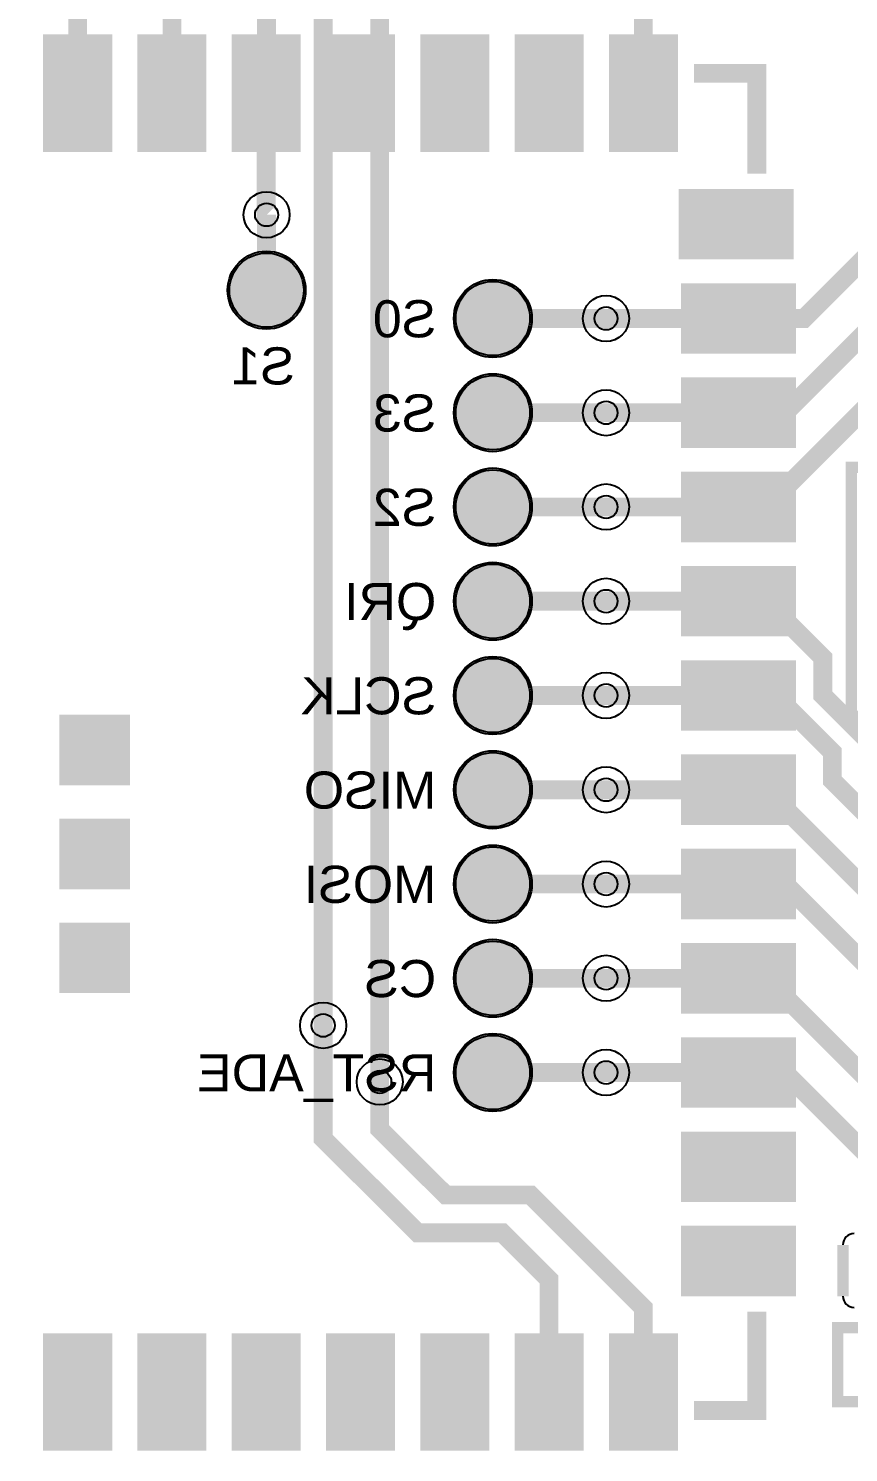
# Model space of a CAD drawing. Header units: millimetres. Extents: x -0.5 to 50.1, y -88.1 to 1.1.
# Drawn here: x 17.11 to 28.16, y -70.53 to -51.34 of the extents above; entities that cross this region are included whole.
import ezdxf

# ---------------------------------------------------------------- set-up
doc = ezdxf.new("R2010")
doc.units = ezdxf.units.MM
for name, color, linetype, true_color in [('BottomLayer', 7, 'Continuous', 0x0000ff), ('BottomPasteMaskLayer', 7, 'Continuous', 0x800000), ('BottomSilkLayer', 7, 'Continuous', 0x66cc33), ('BottomSolderMaskLayer', 7, 'Continuous', 0xaa00ff), ('Hole', 7, 'Continuous', 0x222222), ('Multi-Layer', 7, 'Continuous', 0xc0c0c0), ('TopLayer', 7, 'Continuous', 0xff0000), ('TopPasteMaskLayer', 7, 'Continuous', 0x808080), ('TopSilkLayer', 7, 'Continuous', 0xffcc00), ('TopSolderMaskLayer', 7, 'Continuous', 0x800080)]:
    doc.layers.add(name, color=color, linetype=linetype, true_color=true_color)
doc.styles.get("Standard").update_dxf_attribs({"font": 'arial.ttf'})

msp = doc.modelspace()

# ---------------------------------------------------------------- hatches: boundary and pattern name
at = {"layer": 'BottomLayer'}
for points in [[(19.820040640081288, -54.86410972821943, 1), (20.820040640081288, -54.86410972821943, 1)], [(22.868046736093447, -55.24511049022101, 1), (23.868046736093447, -55.24511049022101, 1)], [(22.868046736093447, -56.515113030226075, 1), (23.868046736093447, -56.515113030226075, 1)], [(22.868046736093447, -57.78511557023114, 1), (23.868046736093447, -57.78511557023114, 1)], [(22.868046736093447, -59.05511811023621, 1), (23.868046736093447, -59.05511811023621, 1)], [(22.868046736093447, -60.325120650241274, 1), (23.868046736093447, -60.325120650241274, 1)], [(22.868046736093447, -61.59512319024634, 1), (23.868046736093447, -61.59512319024634, 1)], [(22.868046736093447, -62.86512573025152, 1), (23.868046736093447, -62.86512573025152, 1)], [(22.868046736093447, -64.13512827025659, 1), (23.868046736093447, -64.13512827025659, 1)], [(22.868046736093447, -64.13512827025659, 1), (23.868046736093447, -64.13512827025659, 1)], [(22.868046736093447, -65.40513081026165, 1), (23.868046736093447, -65.40513081026165, 1)]]:
    msp.add_hatch(color=256, dxfattribs=at).paths.add_polyline_path(points)
at = {"layer": 'BottomPasteMaskLayer'}
for points in [[(19.820040640081288, -54.86410972821943, 1), (20.820040640081288, -54.86410972821943, 1)], [(22.868046736093447, -55.24511049022101, 1), (23.868046736093447, -55.24511049022101, 1)], [(22.868046736093447, -56.515113030226075, 1), (23.868046736093447, -56.515113030226075, 1)], [(22.868046736093447, -57.78511557023114, 1), (23.868046736093447, -57.78511557023114, 1)], [(22.868046736093447, -59.05511811023621, 1), (23.868046736093447, -59.05511811023621, 1)], [(22.868046736093447, -60.325120650241274, 1), (23.868046736093447, -60.325120650241274, 1)], [(22.868046736093447, -61.59512319024634, 1), (23.868046736093447, -61.59512319024634, 1)], [(22.868046736093447, -62.86512573025152, 1), (23.868046736093447, -62.86512573025152, 1)], [(22.868046736093447, -64.13512827025659, 1), (23.868046736093447, -64.13512827025659, 1)], [(22.868046736093447, -64.13512827025659, 1), (23.868046736093447, -64.13512827025659, 1)], [(22.868046736093447, -65.40513081026165, 1), (23.868046736093447, -65.40513081026165, 1)]]:
    msp.add_hatch(color=256, dxfattribs=at).paths.add_polyline_path(points)
at = {"layer": 'BottomSolderMaskLayer'}
for points in [[(19.794640589281187, -54.86410972821943, 1), (20.84544069088139, -54.86410972821943, 1)], [(22.842646685293346, -55.24511049022101, 1), (23.89344678689355, -55.24511049022101, 1)], [(22.842646685293346, -56.515113030226075, 1), (23.89344678689355, -56.515113030226075, 1)], [(22.842646685293346, -57.78511557023114, 1), (23.89344678689355, -57.78511557023114, 1)], [(22.842646685293346, -59.05511811023621, 1), (23.89344678689355, -59.05511811023621, 1)], [(22.842646685293346, -60.325120650241274, 1), (23.89344678689355, -60.325120650241274, 1)], [(22.842646685293346, -61.59512319024634, 1), (23.89344678689355, -61.59512319024634, 1)], [(22.842646685293346, -62.86512573025152, 1), (23.89344678689355, -62.86512573025152, 1)], [(22.842646685293346, -64.13512827025659, 1), (23.89344678689355, -64.13512827025659, 1)], [(22.842646685293346, -64.13512827025659, 1), (23.89344678689355, -64.13512827025659, 1)], [(22.842646685293346, -65.40513081026165, 1), (23.89344678689355, -65.40513081026165, 1)]]:
    msp.add_hatch(color=256, dxfattribs=at).paths.add_polyline_path(points)
at = {"layer": 'TopLayer'}
for points in [[(18.225095250190407, -51.459969519939136), (18.225095250190407, -52.959994919989754), (17.3250698501397, -52.959994919989754), (17.3250698501397, -51.459969519939136)], [(19.495097790195587, -51.459969519939136), (19.495097790195587, -52.959994919989754), (18.59507239014488, -52.959994919989754), (18.59507239014488, -51.459969519939136)], [(20.765100330200767, -51.459969519939136), (20.765100330200767, -52.959994919989754), (19.865074930150058, -52.959994919989754), (19.865074930150058, -51.459969519939136)], [(22.03510287020572, -51.459969519939136), (22.03510287020572, -52.959994919989754), (21.13507747015501, -52.959994919989754), (21.13507747015501, -51.459969519939136)], [(23.3051054102109, -51.459969519939136), (23.3051054102109, -52.959994919989754), (22.40508001016019, -52.959994919989754), (22.40508001016019, -51.459969519939136)], [(24.575107950215852, -51.459969519939136), (24.575107950215852, -52.959994919989754), (23.675082550165143, -52.959994919989754), (23.675082550165143, -51.459969519939136)], [(25.845110490221032, -51.459969519939136), (25.845110490221032, -52.959994919989754), (24.945085090170323, -52.959994919989754), (24.945085090170323, -51.459969519939136)], [(27.395072390144833, -54.4249936499873), (25.895046990093988, -54.4249936499873), (25.895046990093988, -53.52496824993659), (27.395072390144833, -53.52496824993659)], [(27.425120650241297, -55.69499618999248), (25.92509525019068, -55.69499618999248), (25.92509525019068, -54.79497078994166), (27.425120650241297, -54.79497078994166)], [(27.425120650241297, -56.964998729997546), (25.92509525019068, -56.964998729997546), (25.92509525019068, -56.064973329946724), (27.425120650241297, -56.064973329946724)], [(27.425120650241297, -58.23500127000261), (25.92509525019068, -58.23500127000261), (25.92509525019068, -57.33497586995179), (27.425120650241297, -57.33497586995179)], [(27.425120650241297, -59.50500381000768), (25.92509525019068, -59.50500381000768), (25.92509525019068, -58.60497840995686), (27.425120650241297, -58.60497840995686)], [(27.425120650241297, -60.775006350012745), (25.92509525019068, -60.775006350012745), (25.92509525019068, -59.87498094996192), (27.425120650241297, -59.87498094996192)], [(18.455194310388606, -61.51013462026924), (17.555168910337898, -61.51013462026924), (17.555168910337898, -60.61005842011684), (18.455194310388606, -60.61005842011684)], [(27.425120650241297, -62.04500889001781), (25.92509525019068, -62.04500889001781), (25.92509525019068, -61.14498348996699), (27.425120650241297, -61.14498348996699)], [(18.455295910591758, -62.910109220218374), (17.55527051054105, -62.910109220218374), (17.55527051054105, -62.010083820167665), (18.455295910591758, -62.010083820167665)], [(27.425120650241297, -63.31501143002288), (25.92509525019068, -63.31501143002288), (25.92509525019068, -62.414986029972056), (27.425120650241297, -62.414986029972056)], [(18.455194310388606, -64.31008382016762), (17.555168910337898, -64.31008382016762), (17.555168910337898, -63.4100584201168), (18.455194310388606, -63.4100584201168)], [(27.425120650241297, -64.58501397002794), (25.92509525019068, -64.58501397002794), (25.92509525019068, -63.684988569977236), (27.425120650241297, -63.684988569977236)], [(27.425120650241297, -65.85501651003312), (25.92509525019068, -65.85501651003312), (25.92509525019068, -64.9549911099823), (27.425120650241297, -64.9549911099823)], [(27.425120650241297, -67.12501905003819), (25.92509525019068, -67.12501905003819), (25.92509525019068, -66.22499364998737), (27.425120650241297, -66.22499364998737)], [(27.425120650241297, -68.39502159004326), (25.92509525019068, -68.39502159004326), (25.92509525019068, -67.49499618999243), (27.425120650241297, -67.49499618999243)], [(17.3250698501397, -70.46002032004071), (17.3250698501397, -68.95999491998987), (18.225095250190407, -68.95999491998987), (18.225095250190407, -70.46002032004071)], [(18.59507239014488, -70.46002032004071), (18.59507239014488, -68.95999491998987), (19.495097790195587, -68.95999491998987), (19.495097790195587, -70.46002032004071)], [(19.865074930150058, -70.46002032004071), (19.865074930150058, -68.95999491998987), (20.765100330200767, -68.95999491998987), (20.765100330200767, -70.46002032004071)], [(21.13507747015501, -70.46002032004071), (21.13507747015501, -68.95999491998987), (22.03510287020572, -68.95999491998987), (22.03510287020572, -70.46002032004071)], [(22.40508001016019, -70.46002032004071), (22.40508001016019, -68.95999491998987), (23.3051054102109, -68.95999491998987), (23.3051054102109, -70.46002032004071)], [(23.675082550165143, -70.46002032004071), (23.675082550165143, -68.95999491998987), (24.575107950215852, -68.95999491998987), (24.575107950215852, -70.46002032004071)], [(24.945085090170323, -70.46002032004071), (24.945085090170323, -68.95999491998987), (25.845110490221032, -68.95999491998987), (25.845110490221032, -70.46002032004071)]]:
    msp.add_hatch(color=256, dxfattribs=at).paths.add_polyline_path(points)
at = {"layer": 'TopPasteMaskLayer'}
for points in [[(18.225095250190407, -51.459969519939136), (18.225095250190407, -52.959994919989754), (17.3250698501397, -52.959994919989754), (17.3250698501397, -51.459969519939136)], [(19.495097790195587, -51.459969519939136), (19.495097790195587, -52.959994919989754), (18.59507239014488, -52.959994919989754), (18.59507239014488, -51.459969519939136)], [(20.765100330200767, -51.459969519939136), (20.765100330200767, -52.959994919989754), (19.865074930150058, -52.959994919989754), (19.865074930150058, -51.459969519939136)], [(22.03510287020572, -51.459969519939136), (22.03510287020572, -52.959994919989754), (21.13507747015501, -52.959994919989754), (21.13507747015501, -51.459969519939136)], [(23.3051054102109, -51.459969519939136), (23.3051054102109, -52.959994919989754), (22.40508001016019, -52.959994919989754), (22.40508001016019, -51.459969519939136)], [(24.575107950215852, -51.459969519939136), (24.575107950215852, -52.959994919989754), (23.675082550165143, -52.959994919989754), (23.675082550165143, -51.459969519939136)], [(25.845110490221032, -51.459969519939136), (25.845110490221032, -52.959994919989754), (24.945085090170323, -52.959994919989754), (24.945085090170323, -51.459969519939136)], [(27.395072390144833, -54.4249936499873), (25.895046990093988, -54.4249936499873), (25.895046990093988, -53.52496824993659), (27.395072390144833, -53.52496824993659)], [(27.425120650241297, -55.69499618999248), (25.92509525019068, -55.69499618999248), (25.92509525019068, -54.79497078994166), (27.425120650241297, -54.79497078994166)], [(27.425120650241297, -56.964998729997546), (25.92509525019068, -56.964998729997546), (25.92509525019068, -56.064973329946724), (27.425120650241297, -56.064973329946724)], [(27.425120650241297, -58.23500127000261), (25.92509525019068, -58.23500127000261), (25.92509525019068, -57.33497586995179), (27.425120650241297, -57.33497586995179)], [(27.425120650241297, -59.50500381000768), (25.92509525019068, -59.50500381000768), (25.92509525019068, -58.60497840995686), (27.425120650241297, -58.60497840995686)], [(27.425120650241297, -60.775006350012745), (25.92509525019068, -60.775006350012745), (25.92509525019068, -59.87498094996192), (27.425120650241297, -59.87498094996192)], [(18.455194310388606, -61.51013462026924), (17.555168910337898, -61.51013462026924), (17.555168910337898, -60.61005842011684), (18.455194310388606, -60.61005842011684)], [(27.425120650241297, -62.04500889001781), (25.92509525019068, -62.04500889001781), (25.92509525019068, -61.14498348996699), (27.425120650241297, -61.14498348996699)], [(18.455295910591758, -62.910109220218374), (17.55527051054105, -62.910109220218374), (17.55527051054105, -62.010083820167665), (18.455295910591758, -62.010083820167665)], [(27.425120650241297, -63.31501143002288), (25.92509525019068, -63.31501143002288), (25.92509525019068, -62.414986029972056), (27.425120650241297, -62.414986029972056)], [(18.455194310388606, -64.31008382016762), (17.555168910337898, -64.31008382016762), (17.555168910337898, -63.4100584201168), (18.455194310388606, -63.4100584201168)], [(27.425120650241297, -64.58501397002794), (25.92509525019068, -64.58501397002794), (25.92509525019068, -63.684988569977236), (27.425120650241297, -63.684988569977236)], [(27.425120650241297, -65.85501651003312), (25.92509525019068, -65.85501651003312), (25.92509525019068, -64.9549911099823), (27.425120650241297, -64.9549911099823)], [(27.425120650241297, -67.12501905003819), (25.92509525019068, -67.12501905003819), (25.92509525019068, -66.22499364998737), (27.425120650241297, -66.22499364998737)], [(27.425120650241297, -68.39502159004326), (25.92509525019068, -68.39502159004326), (25.92509525019068, -67.49499618999243), (27.425120650241297, -67.49499618999243)], [(17.3250698501397, -70.46002032004071), (17.3250698501397, -68.95999491998987), (18.225095250190407, -68.95999491998987), (18.225095250190407, -70.46002032004071)], [(18.59507239014488, -70.46002032004071), (18.59507239014488, -68.95999491998987), (19.495097790195587, -68.95999491998987), (19.495097790195587, -70.46002032004071)], [(19.865074930150058, -70.46002032004071), (19.865074930150058, -68.95999491998987), (20.765100330200767, -68.95999491998987), (20.765100330200767, -70.46002032004071)], [(21.13507747015501, -70.46002032004071), (21.13507747015501, -68.95999491998987), (22.03510287020572, -68.95999491998987), (22.03510287020572, -70.46002032004071)], [(22.40508001016019, -70.46002032004071), (22.40508001016019, -68.95999491998987), (23.3051054102109, -68.95999491998987), (23.3051054102109, -70.46002032004071)], [(23.675082550165143, -70.46002032004071), (23.675082550165143, -68.95999491998987), (24.575107950215852, -68.95999491998987), (24.575107950215852, -70.46002032004071)], [(24.945085090170323, -70.46002032004071), (24.945085090170323, -68.95999491998987), (25.845110490221032, -68.95999491998987), (25.845110490221032, -70.46002032004071)]]:
    msp.add_hatch(color=256, dxfattribs=at).paths.add_polyline_path(points)
at = {"layer": 'TopSolderMaskLayer'}
for points in [[(18.240103718056844, -51.41828732976467), (18.240103718056844, -53.00166864133007), (17.310069851107528, -53.00166864133007), (17.310069851107528, -51.41828732976467)], [(19.510106258062024, -51.41828732976467), (19.510106258062024, -53.00166864133007), (18.58007239111248, -53.00166864133007), (18.58007239111248, -51.41828732976467)], [(20.780108798066976, -51.41828732976467), (20.780108798066976, -53.00166864133007), (19.85007493111766, -53.00166864133007), (19.85007493111766, -51.41828732976467)], [(22.050111338072156, -51.41828732976467), (22.050111338072156, -53.00166864133007), (21.12007747112284, -53.00166864133007), (21.12007747112284, -51.41828732976467)], [(23.32011387807711, -51.41828732976467), (23.32011387807711, -53.00166864133007), (22.39008001112802, -53.00166864133007), (22.39008001112802, -51.41828732976467)], [(24.59011641808229, -51.41828732976467), (24.59011641808229, -53.00166864133007), (23.660082551132973, -53.00166864133007), (23.660082551132973, -51.41828732976467)], [(25.86011895808747, -51.41828732976467), (25.86011895808747, -53.00166864133007), (24.930085091138153, -53.00166864133007), (24.930085091138153, -51.41828732976467)], [(27.420075776065687, -54.4499936483744), (25.870036829106084, -54.4499936483744), (25.870036829106084, -53.49995413682586), (27.420075776065687, -53.49995413682586)], [(27.45012657681241, -55.71999618837958), (25.900087629852806, -55.71999618837958), (25.900087629852806, -54.76995667683104), (27.45012657681241, -54.76995667683104)], [(27.45012657681241, -56.98999872838465), (25.900087629852806, -56.98999872838465), (25.900087629852806, -56.03995921683611), (27.45012657681241, -56.03995921683611)], [(27.45012657681241, -58.260001268389715), (25.900087629852806, -58.260001268389715), (25.900087629852806, -57.309961756841176), (27.45012657681241, -57.309961756841176)], [(27.45012657681241, -59.53000380839478), (25.900087629852806, -59.53000380839478), (25.900087629852806, -58.57996429684624), (27.45012657681241, -58.57996429684624)], [(27.45012657681241, -60.80000634839985), (25.900087629852806, -60.80000634839985), (25.900087629852806, -59.84996683685131), (27.45012657681241, -59.84996683685131)], [(18.4806008128146, -61.53553108683275), (17.52977387746887, -61.53553108683275), (17.52977387746887, -60.584650483996256), (18.4806008128146, -60.584650483996256)], [(27.45012657681241, -62.070008888404914), (25.900087629852806, -62.070008888404914), (25.900087629852806, -61.119969376856375), (27.45012657681241, -61.119969376856375)], [(18.48069381084997, -62.93551572264437), (17.52986687550424, -62.93551572264437), (17.52986687550424, -61.98468878729875), (18.48069381084997, -61.98468878729875)], [(27.45012657681241, -63.34001142840998), (25.900087629852806, -63.34001142840998), (25.900087629852806, -62.38997191686144), (27.45012657681241, -62.38997191686144)], [(18.4806008128146, -64.33548602150961), (17.52977387746887, -64.33548602150961), (17.52977387746887, -63.384659086164106), (18.4806008128146, -63.384659086164106)], [(27.45012657681241, -64.61001396841505), (25.900087629852806, -64.61001396841505), (25.900087629852806, -63.65997445686651), (27.45012657681241, -63.65997445686651)], [(27.45012657681241, -65.88001650842023), (25.900087629852806, -65.88001650842023), (25.900087629852806, -64.92997699687157), (27.45012657681241, -64.92997699687157)], [(27.45012657681241, -67.15001904842529), (25.900087629852806, -67.15001904842529), (25.900087629852806, -66.19997953687675), (27.45012657681241, -66.19997953687675)], [(27.45012657681241, -68.42002158843036), (25.900087629852806, -68.42002158843036), (25.900087629852806, -67.46998207688182), (27.45012657681241, -67.46998207688182)], [(17.310069851107528, -70.50170251021507), (17.310069851107528, -68.91832119864955), (18.240103718056844, -68.91832119864955), (18.240103718056844, -70.50170251021507)], [(18.58007239111248, -70.50170251021507), (18.58007239111248, -68.91832119864955), (19.510106258062024, -68.91832119864955), (19.510106258062024, -70.50170251021507)], [(19.85007493111766, -70.50170251021507), (19.85007493111766, -68.91832119864955), (20.780108798066976, -68.91832119864955), (20.780108798066976, -70.50170251021507)], [(21.12007747112284, -70.50170251021507), (21.12007747112284, -68.91832119864955), (22.050111338072156, -68.91832119864955), (22.050111338072156, -70.50170251021507)], [(22.39008001112802, -70.50170251021507), (22.39008001112802, -68.91832119864955), (23.32011387807711, -68.91832119864955), (23.32011387807711, -70.50170251021507)], [(23.660082551132973, -70.50170251021507), (23.660082551132973, -68.91832119864955), (24.59011641808229, -68.91832119864955), (24.59011641808229, -70.50170251021507)], [(24.930085091138153, -70.50170251021507), (24.930085091138153, -68.91832119864955), (25.86011895808747, -68.91832119864955), (25.86011895808747, -70.50170251021507)]]:
    msp.add_hatch(color=256, dxfattribs=at).paths.add_polyline_path(points)

# ---------------------------------------------------------------- linework, layer by layer
at = {"layer": 'BottomLayer', "const_width": 0.25400050800101603}
for points in [[(21.08204216408444, -64.77012954025906), (21.08204216408444, -32.258064516129025), (22.86004572009142, -30.480060960121932), (34.03606807213623, -30.480060960121932), (36.06807213614434, -28.448056896113826), (38.60807721615447, -28.448056896113826), (42.164084328168656, -24.892049784099527), (44.958089916179915, -24.892049784099527)], [(21.844043688087368, -65.5321310642621), (21.844043688087368, -32.51206502413004)], [(20.3199898399796, -53.84800609601223), (20.3199898399796, -54.86400812801628)], [(24.891998983997837, -55.24511049022101), (23.367995935991758, -55.24511049022101)], [(24.891998983997837, -56.515113030226075), (23.367995935991758, -56.515113030226075)], [(24.891998983997837, -57.78511557023114), (23.367995935991758, -57.78511557023114)], [(24.891998983997837, -59.05511811023621), (23.367995935991758, -59.05511811023621)], [(24.891998983997837, -60.325120650241274), (23.367995935991758, -60.325120650241274)], [(24.891998983997837, -61.59512319024634), (23.367995935991758, -61.59512319024634)], [(24.891998983997837, -62.86512573025152), (23.367995935991758, -62.86512573025152)], [(24.891998983997837, -64.13512827025659), (23.367995935991758, -64.13512827025659)], [(24.892049784099527, -65.40513081026165), (23.368046736093447, -65.40513081026165)]]:
    msp.add_lwpolyline(points, dxfattribs=at)
at = {"layer": 'BottomLayer'}
for centre in [(20.320040640081288, -54.86410972821943), (23.368046736093447, -55.24511049022101), (23.368046736093447, -56.515113030226075), (23.368046736093447, -57.78511557023114), (23.368046736093447, -59.05511811023621), (23.368046736093447, -60.325120650241274), (23.368046736093447, -61.59512319024634), (23.368046736093447, -62.86512573025152), (23.368046736093447, -64.13512827025659), (23.368046736093447, -64.13512827025659), (23.368046736093447, -65.40513081026165)]:
    msp.add_circle(centre, 0.5, dxfattribs=at)
at = {"layer": 'BottomPasteMaskLayer'}
for centre in [(20.320040640081288, -54.86410972821943), (23.368046736093447, -55.24511049022101), (23.368046736093447, -56.515113030226075), (23.368046736093447, -57.78511557023114), (23.368046736093447, -59.05511811023621), (23.368046736093447, -60.325120650241274), (23.368046736093447, -61.59512319024634), (23.368046736093447, -62.86512573025152), (23.368046736093447, -64.13512827025659), (23.368046736093447, -64.13512827025659), (23.368046736093447, -65.40513081026165)]:
    msp.add_circle(centre, 0.5, dxfattribs=at)
at = {"layer": 'BottomSolderMaskLayer'}
for centre in [(20.320040640081288, -54.86410972821943), (23.368046736093447, -55.24511049022101), (23.368046736093447, -56.515113030226075), (23.368046736093447, -57.78511557023114), (23.368046736093447, -59.05511811023621), (23.368046736093447, -60.325120650241274), (23.368046736093447, -61.59512319024634), (23.368046736093447, -62.86512573025152), (23.368046736093447, -64.13512827025659), (23.368046736093447, -64.13512827025659), (23.368046736093447, -65.40513081026165)]:
    msp.add_circle(centre, 0.5254000508001015, dxfattribs=at)
at = {"layer": 'Hole'}
for centre in [(20.320040640081288, -53.84810769621538), (24.892049784099527, -55.24511049022101), (24.892049784099527, -56.515113030226075), (24.892049784099527, -57.78511557023114), (24.892049784099527, -59.05511811023621), (24.892049784099527, -60.325120650241274), (24.892049784099527, -61.59512319024634), (24.892049784099527, -62.86512573025152), (24.892049784099527, -64.13512827025659), (21.08204216408444, -64.77012954025906), (21.844043688087368, -65.5321310642621), (24.892049784099527, -65.40513081026165)]:
    msp.add_circle(centre, 0.15499110998222, dxfattribs=at)
at = {"layer": 'Multi-Layer'}
for centre in [(20.320040640081288, -53.84810769621538), (24.892049784099527, -55.24511049022101), (24.892049784099527, -56.515113030226075), (24.892049784099527, -57.78511557023114), (24.892049784099527, -59.05511811023621), (24.892049784099527, -60.325120650241274), (24.892049784099527, -61.59512319024634), (24.892049784099527, -62.86512573025152), (24.892049784099527, -64.13512827025659), (21.08204216408444, -64.77012954025906), (21.844043688087368, -65.5321310642621), (24.892049784099527, -65.40513081026165)]:
    msp.add_circle(centre, 0.31000762001524007, dxfattribs=at)
at = {"layer": 'TopLayer', "const_width": 0.25400050800101603}
for points in [[(17.774955549911056, -52.20980441960887), (17.774955549911056, -49.271018542037154), (17.27203454406913, -48.768097536195114), (17.27203454406913, -45.212090424180815), (21.46304292608579, -41.02108204216404), (24.892049784099527, -41.02108204216404)], [(19.044958089916236, -52.20980441960887), (19.044958089916236, -49.52501905003817), (17.780035560071155, -48.26009652019309), (17.780035560071155, -45.212090424180815), (21.33604267208534, -41.65608331216663), (25.90805181610358, -41.65608331216663)], [(26.675133350266833, -55.24511049022101), (27.559055118110336, -55.24511049022101), (28.448056896113712, -54.356108712217406), (28.448056896113712, -52.832105664211326), (29.97205994412002, -51.30810261620525), (32.49174498348998, -51.30810261620525), (39.1160782321565, -51.30810261620525), (40.904241808483675, -49.51993903987807), (40.904241808483675, -47.777495554991106)], [(25.672085344170682, -50.00203200406406), (25.394970789941453, -50.27914655829318), (25.394970789941453, -52.210058420116866)], [(20.31496062992119, -52.210058420116866), (20.320040640081288, -52.2050546101093), (20.320040640081288, -50.79997459994922), (20.954914909829768, -50.16510033020063), (23.749047498095024, -50.16510033020063)], [(20.31496062992119, -52.210058420116866), (20.31496062992119, -53.84297688595382), (20.3199898399796, -53.84800609601223)], [(39.60375920751835, -53.822707645415335), (39.60375920751835, -54.88442976885949), (39.1160782321565, -55.37211074422146), (37.59207518415042, -55.37211074422146), (36.06807213614434, -53.84810769621538), (29.97205994412002, -53.84810769621538), (27.30505461010921, -56.515113030226075), (26.675133350266833, -56.515113030226075)], [(26.675133350266833, -57.78511557023114), (27.05105410210831, -57.78511557023114), (30.480060960122046, -54.356108712217406), (35.56007112014231, -54.356108712217406), (37.08407416814839, -55.880111760223485), (39.62407924815852, -55.880111760223485), (40.2540005080009, -55.250190500380995), (40.2540005080009, -53.822707645415335)], [(26.675133350266833, -55.24511049022101), (24.891998983997837, -55.24511049022101)], [(26.675133350266833, -56.515113030226075), (24.891998983997837, -56.515113030226075)], [(26.675133350266833, -57.78511557023114), (24.891998983997837, -57.78511557023114)], [(26.675133350266833, -59.05511811023621), (24.891998983997837, -59.05511811023621)], [(31.07696215392434, -62.50698501397005), (29.994919989840128, -62.50698501397005), (27.813055626111236, -60.325120650241274), (27.813055626111236, -59.81711963423925), (27.05105410210831, -59.05511811023621), (26.675133350266833, -59.05511811023621)], [(26.675133350266833, -60.325120650241274), (24.891998983997837, -60.325120650241274)], [(31.07696215392434, -64.00812801625602), (30.480060960122046, -64.00812801625602), (27.940055880111686, -61.46812293624589), (27.940055880111686, -61.087122174244314), (27.17805435610876, -60.325120650241274), (26.675133350266833, -60.325120650241274)], [(26.675133350266833, -61.59512319024634), (24.891998983997837, -61.59512319024634)], [(31.077978155956316, -64.50800101600203), (29.964008128016303, -64.50800101600203), (27.051130302260617, -61.59512319024634), (26.675133350266833, -61.59512319024634)], [(26.675133350266833, -62.86512573025152), (24.891998983997837, -62.86512573025152)], [(31.07696215392434, -65.00889001778012), (29.448818897637693, -65.00889001778012), (27.30505461010921, -62.86512573025152), (26.675133350266833, -62.86512573025152)], [(26.675133350266833, -64.13512827025659), (24.891998983997837, -64.13512827025659)], [(31.07696215392434, -65.509271018542), (28.425196850393604, -65.509271018542), (27.05105410210831, -64.13512827025659), (26.675133350266833, -64.13512827025659)], [(24.1249682499365, -69.71043942087886), (24.1249682499365, -68.19405638811281), (23.495046990093897, -67.56413512827032), (22.352044704089394, -67.56413512827032), (21.08204216408444, -66.29413258826514), (21.08204216408444, -64.77012954025906)], [(25.394970789941453, -69.71043942087886), (25.394970789941453, -68.57505715011428), (23.876047752095474, -67.0561341122683), (22.73304546609097, -67.0561341122683), (21.844043688087368, -66.16713233426469), (21.844043688087368, -65.5321310642621)], [(26.675133350266833, -65.40513081026165), (24.891998983997837, -65.40513081026165)], [(26.675133350266833, -65.40513081026165), (27.30505461010921, -65.40513081026165), (29.083058166116416, -67.18313436626875)]]:
    msp.add_lwpolyline(points, dxfattribs=at)
at = {"layer": 'TopSilkLayer'}
for points, const_width in [([(26.924104648209322, -53.29382778765557), (26.924104648209322, -51.942976885953726), (26.076250952501823, -51.942976885953726)], 0.25400050800101603), ([(28.082245364490745, -68.41938023876048), (28.082245364490745, -67.72697485394963)], 0.15240030480060962), ([(26.076250952501823, -69.96002032004071), (26.924104648209322, -69.96002032004071), (26.924104648209322, -68.62616205232416)], 0.25400050800101603), ([(28.729845059690206, -69.84074168148345), (28.01181102362216, -69.84074168148345), (28.01181102362216, -68.84353568707138), (28.729845059690206, -68.84353568707138)], 0.15240030480060962)]:
    msp.add_lwpolyline(points, dxfattribs=dict(at, const_width=const_width))
at = {"layer": 'TopSilkLayer', "const_width": 0.15240030480060962}
msp.add_lwpolyline([(32.25463550927111, -57.24968249936501), (32.25463550927111, -60.60680721361439), (28.197434594869037, -60.60680721361439), (28.197434594869037, -57.24968249936501), (32.25463550927111, -57.24968249936501)], close=True, dxfattribs=at)
at = {"layer": 'TopSilkLayer'}
for centre, start, end in [((28.234671069342085, -67.72697485394963), 90, 180), ((28.234671069342085, -68.41938023876037), 180.00000000000867, 270)]:
    msp.add_arc(centre, 0.15240030480060962, start, end, dxfattribs=at)

# ---------------------------------------------------------------- texts
at = {"layer": 'BottomSilkLayer', "text_generation_flag": 2}
for s, p in [('S0', (22.60604521209052, -55.49911099822202)), ('S1', (20.701041402082865, -56.1341122682245)), ('S3', (22.60604521209052, -56.76911353822709)), ('S2', (22.60604521209052, -58.039116078232155)), ('QRI', (22.60604521209052, -59.30911861823722)), ('SCLK', (22.60604521209052, -60.57912115824229)), ('MISO', (22.60604521209052, -61.84912369824747)), ('MOSI', (22.60604521209052, -63.119126238252534)), ('CS', (22.60604521209052, -64.3891287782576)), ('RST_ADE', (22.60604521209052, -65.65913131826267))]:
    msp.add_text(s, height=0.5, dxfattribs=at).set_placement(p)

doc.saveas('drawing.dxf')
